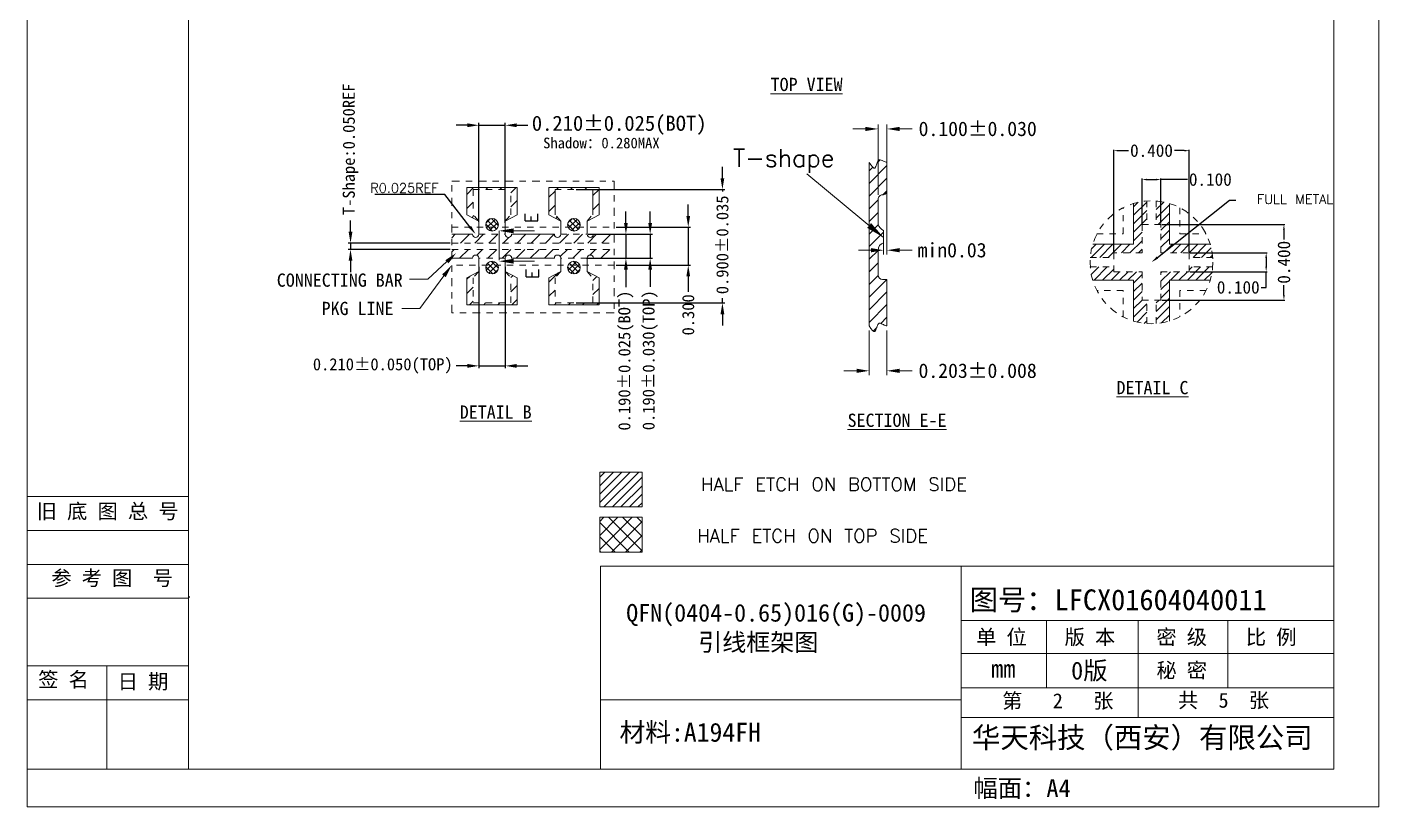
# Model space of a CAD drawing. Header units: millimetres. Extents: x 1670 to 1951, y 501 to 745.
# Drawn here: x 1847.13 to 1868.61, y 707.16 to 719.54 of the extents above; entities that cross this region are included whole.
import ezdxf
from ezdxf import colors
from ezdxf.entities.mleader import LeaderData, LeaderLine
from ezdxf.enums import TextEntityAlignment as Align
from ezdxf.math import Vec2, Vec3

# ---------------------------------------------------------------- set-up
doc = ezdxf.new("R2010")
doc.units = ezdxf.units.MM
for name, pattern in [('CENTER', [2, 1.25, -0.25, 0.25, -0.25]), ('DASHED', [0.75, 0.5, -0.25]), ('HIDDEN', [0.375, 0.25, -0.125])]:
    doc.linetypes.add(name, pattern=pattern)
doc.layers.get('Defpoints').update_dxf_attribs({"lineweight": 18})
for name, color, linetype, lineweight in [('1', 7, 'Continuous', 18), ('1D', 4, 'Continuous', 18), ('DIM', 4, 'Continuous', 18), ('ETCH', 4, 'Continuous', 15), ('Pkg', 2, 'DASHED', 9)]:
    doc.layers.add(name, color=color, linetype=linetype, lineweight=lineweight)
for name, color, linetype in [('HALF ETCH ON TOP SIDE', 6, 'Continuous'), ('标注', 4, 'Continuous'), ('標注', 4, 'Continuous')]:
    doc.layers.add(name, color=color, linetype=linetype)
doc.styles.add('SIMPLEX', font='simplex.shx', dxfattribs={"bigfont": 'gbcbig.shx'})
doc.styles.get("Standard").update_dxf_attribs({"font": 'txt', "bigfont": 'gbcbig.shx'})
doc.styles.add('宋体', font='')
doc.styles.get('宋体').set_extended_font_data('宋体')
doc.dimstyles.new('ISO-25', dxfattribs={"dimtxt": 2.5, "dimasz": 2.5, "dimexe": 1.25, "dimexo": 0.625, "dimtad": 1, "dimtxsty": 'Standard', "dimcen": 2.5, "dimadec": 0, "dimazin": 0, "dimtfac": 1, "dimtmove": 0, "dimatfit": 3, "dimfxl": 1, "dimarcsym": 0})
doc.dimstyles.get("Standard").update_dxf_attribs({"dimscale": 0.12, "dimtxt": 1, "dimasz": 1, "dimexe": 0.3, "dimexo": 0.3, "dimgap": 0.3, "dimtad": 0, "dimdec": 3, "dimzin": 0, "dimdsep": 46, "dimtxsty": 'SIMPLEX', "dimcen": 0.5, "dimdle": 2, "dimclrd": 256, "dimclre": 256, "dimclrt": 256, "dimadec": 0, "dimazin": 0, "dimtfac": 1, "dimtdec": 3, "dimtofl": 0, "dimtmove": 0, "dimatfit": 0, "dimfxl": 1, "dimtolj": 1, "dimtzin": 0, "dimarcsym": 0})

# ---------------------------------------------------------------- blocks, each defined once
blk = doc.blocks.new('*D10')
at = {"layer": 'Defpoints', "color": 0, "transparency": 16777216}
for p in [(1856.456, 716.363), (1856.456, 715.763), (1857.635, 715.763)]:
    blk.add_point(p, dxfattribs=at)
at = {"layer": '标注', "lineweight": -2, "transparency": 16777216}
for p, q in [((1857.635, 716.543), (1857.635, 716.723)), ((1856.492, 716.363), (1857.671, 716.363)), ((1857.635, 716.363), (1857.635, 715.763)), ((1856.492, 715.763), (1857.671, 715.763)), ((1857.635, 715.583), (1857.635, 715.338))]:
    blk.add_line(p, q, dxfattribs=at)
at = {"layer": '标注', "transparency": 16777216}
for points in [[(1857.605, 716.543), (1857.665, 716.543), (1857.635, 716.363)], [(1857.665, 715.583), (1857.605, 715.583), (1857.635, 715.763)]]:
    blk.add_solid(points, dxfattribs=at)
at = {"layer": '标注', "lineweight": 5, "transparency": 16777216, "insert": (1857.635, 714.973), "char_height": 0.192, "attachment_point": 5, "rotation": 90, "style": '宋体'}
blk.add_mtext('\\A1;0.300', dxfattribs=at)
blk = doc.blocks.new('*D11')
at = {"layer": 'Defpoints', "color": 0, "transparency": 16777216}
for p in [(1856.456, 716.253), (1856.456, 715.873), (1857.03, 715.873)]:
    blk.add_point(p, dxfattribs=at)
at = {"layer": '标注', "lineweight": -2, "transparency": 16777216}
for p, q in [((1857.03, 716.433), (1857.03, 716.613)), ((1856.492, 716.253), (1857.066, 716.253)), ((1857.03, 716.253), (1857.03, 715.873)), ((1856.492, 715.873), (1857.066, 715.873)), ((1857.03, 715.693), (1857.03, 715.419))]:
    blk.add_line(p, q, dxfattribs=at)
at = {"layer": '标注', "transparency": 16777216}
for points in [[(1857, 716.433), (1857.06, 716.433), (1857.03, 716.253)], [(1857.06, 715.693), (1857, 715.693), (1857.03, 715.873)]]:
    blk.add_solid(points, dxfattribs=at)
at = {"layer": '标注', "lineweight": 5, "transparency": 16777216, "insert": (1857.03, 714.252), "char_height": 0.192, "attachment_point": 5, "rotation": 90, "style": '宋体'}
blk.add_mtext('\\A1;0.190%%P0.030(TOP)', dxfattribs=at)
blk = doc.blocks.new('*D12')
at = {"layer": 'Defpoints', "color": 0, "transparency": 16777216}
for p in [(1856.009, 716.253), (1855.98, 715.873), (1856.645, 715.873)]:
    blk.add_point(p, dxfattribs=at)
at = {"layer": '标注', "lineweight": -2, "transparency": 16777216}
for p, q in [((1856.645, 716.433), (1856.645, 716.613)), ((1856.045, 716.253), (1856.681, 716.253)), ((1856.645, 716.253), (1856.645, 715.873)), ((1856.016, 715.873), (1856.681, 715.873)), ((1856.645, 715.693), (1856.645, 715.413))]:
    blk.add_line(p, q, dxfattribs=at)
at = {"layer": '标注', "transparency": 16777216}
for points in [[(1856.615, 716.433), (1856.675, 716.433), (1856.645, 716.253)], [(1856.675, 715.693), (1856.615, 715.693), (1856.645, 715.873)]]:
    blk.add_solid(points, dxfattribs=at)
at = {"layer": '标注', "lineweight": 5, "transparency": 16777216, "insert": (1856.645, 714.247), "char_height": 0.192, "attachment_point": 5, "rotation": 90, "style": '宋体'}
blk.add_mtext('\\A1;0.190%%P0.025(BOT)', dxfattribs=at)
blk = doc.blocks.new('*D13')
at = {"layer": 'Defpoints', "color": 0, "transparency": 16777216}
for p in [(1855.818, 716.963), (1855.818, 715.163), (1858.178, 715.163)]:
    blk.add_point(p, dxfattribs=at)
at = {"layer": '标注', "lineweight": -2, "transparency": 16777216}
for p, q in [((1858.178, 717.143), (1858.178, 717.323)), ((1855.854, 716.963), (1858.214, 716.963)), ((1858.178, 716.963), (1858.178, 716.93)), ((1855.854, 715.163), (1858.214, 715.163)), ((1858.178, 715.163), (1858.178, 715.24)), ((1858.178, 714.983), (1858.178, 714.803))]:
    blk.add_line(p, q, dxfattribs=at)
at = {"layer": '标注', "transparency": 16777216}
for points in [[(1858.148, 717.143), (1858.208, 717.143), (1858.178, 716.963)], [(1858.208, 714.983), (1858.148, 714.983), (1858.178, 715.163)]]:
    blk.add_solid(points, dxfattribs=at)
at = {"layer": '标注', "lineweight": 5, "transparency": 16777216, "insert": (1858.178, 716.085), "char_height": 0.192, "attachment_point": 5, "rotation": 90, "style": '宋体'}
blk.add_mtext('\\A1;0.900%%P0.035', dxfattribs=at)
blk = doc.blocks.new('*D14')
at = {"layer": 'Defpoints', "color": 0, "transparency": 16777216}
for p in [(1854.728, 717.983), (1854.308, 716.414), (1854.728, 716.396)]:
    blk.add_point(p, dxfattribs=at)
at = {"layer": '标注', "lineweight": -2, "transparency": 16777216}
for p, q in [((1854.128, 717.983), (1853.948, 717.983)), ((1854.308, 716.45), (1854.308, 718.019)), ((1854.308, 717.983), (1854.728, 717.983)), ((1854.728, 716.432), (1854.728, 718.019)), ((1854.908, 717.983), (1855.088, 717.983))]:
    blk.add_line(p, q, dxfattribs=at)
at = {"layer": '标注', "transparency": 16777216}
for points in [[(1854.128, 717.953), (1854.128, 718.013), (1854.308, 717.983)], [(1854.908, 718.013), (1854.908, 717.953), (1854.728, 717.983)]]:
    blk.add_solid(points, dxfattribs=at)
at = {"layer": '标注', "lineweight": 5, "transparency": 16777216, "insert": (1856.538, 717.983), "char_height": 0.24, "attachment_point": 5, "style": '宋体'}
blk.add_mtext('\\A1;0.210%%P0.025(BOT)', dxfattribs=at)
blk = doc.blocks.new('*D105')
at = {"layer": 'Defpoints', "color": 0, "transparency": 16777216}
for p in [(1854.308, 715.773), (1854.728, 715.773), (1854.728, 714.163)]:
    blk.add_point(p, dxfattribs=at)
at = {"layer": '标注', "lineweight": -2, "transparency": 16777216}
for p, q in [((1854.308, 715.737), (1854.308, 714.127)), ((1854.728, 715.737), (1854.728, 714.127)), ((1854.128, 714.163), (1853.948, 714.163)), ((1854.308, 714.163), (1854.728, 714.163)), ((1854.908, 714.163), (1855.088, 714.163))]:
    blk.add_line(p, q, dxfattribs=at)
at = {"layer": '标注', "transparency": 16777216}
for points in [[(1854.128, 714.133), (1854.128, 714.193), (1854.308, 714.163)], [(1854.908, 714.193), (1854.908, 714.133), (1854.728, 714.163)]]:
    blk.add_solid(points, dxfattribs=at)
at = {"layer": '标注', "color": 4, "lineweight": 5, "transparency": 16777216, "insert": (1852.782, 714.163), "char_height": 0.192, "attachment_point": 5, "style": '宋体'}
blk.add_mtext('\\A1;0.210±0.050(TOP)', dxfattribs=at)
blk = doc.blocks.new('*D106')
at = {"layer": 'Defpoints', "color": 0, "transparency": 16777216}
for p in [(1865.144, 717.121), (1864.844, 716.408), (1865.144, 716.408)]:
    blk.add_point(p, dxfattribs=at)
at = {"layer": '标注', "color": 0, "linetype": 'Continuous', "lineweight": -2, "transparency": 16777216}
for p, q in [((1864.844, 716.423), (1864.844, 717.136)), ((1864.924, 717.121), (1865.064, 717.121)), ((1865.144, 716.423), (1865.144, 717.136)), ((1865.486, 717.121), (1865.144, 717.121)), ((1865.566, 717.121), (1865.486, 717.121))]:
    blk.add_line(p, q, dxfattribs=at)
at = {"layer": '标注', "color": 0, "transparency": 16777216}
for points in [[(1864.924, 717.135), (1864.924, 717.108), (1864.844, 717.121)], [(1865.064, 717.108), (1865.064, 717.135), (1865.144, 717.121)]]:
    blk.add_solid(points, dxfattribs=at)
at = {"layer": '标注', "color": 0, "lineweight": 5, "transparency": 16777216, "insert": (1865.929, 717.121), "char_height": 0.2, "attachment_point": 5, "style": '宋体'}
blk.add_mtext('0.100', dxfattribs=at)
blk = doc.blocks.new('*D107')
at = {"layer": 'Defpoints', "color": 0, "transparency": 16777216}
for p in [(1865.594, 717.58), (1864.394, 715.958), (1865.594, 715.958)]:
    blk.add_point(p, dxfattribs=at)
at = {"layer": '标注', "color": 0, "linetype": 'Continuous', "lineweight": -2, "transparency": 16777216}
for p, q in [((1864.394, 715.973), (1864.394, 717.595)), ((1864.474, 717.58), (1864.631, 717.58)), ((1865.514, 717.58), (1865.358, 717.58)), ((1865.594, 715.973), (1865.594, 717.595))]:
    blk.add_line(p, q, dxfattribs=at)
at = {"layer": '标注', "color": 0, "transparency": 16777216}
for points in [[(1864.474, 717.593), (1864.474, 717.566), (1864.394, 717.58)], [(1865.514, 717.566), (1865.514, 717.593), (1865.594, 717.58)]]:
    blk.add_solid(points, dxfattribs=at)
at = {"layer": '标注', "color": 0, "lineweight": 5, "transparency": 16777216, "insert": (1864.994, 717.58), "char_height": 0.2, "attachment_point": 5, "style": '宋体'}
blk.add_mtext('0.400', dxfattribs=at)
blk = doc.blocks.new('*D108')
at = {"layer": 'Defpoints', "color": 0, "transparency": 16777216}
for p in [(1865.594, 715.958), (1865.594, 715.658), (1866.816, 715.658)]:
    blk.add_point(p, dxfattribs=at)
at = {"layer": '标注', "color": 0, "linetype": 'Continuous', "lineweight": -2, "transparency": 16777216}
for p, q in [((1865.609, 715.958), (1866.831, 715.958)), ((1866.816, 715.878), (1866.816, 715.738)), ((1865.609, 715.658), (1866.831, 715.658)), ((1866.816, 715.409), (1866.816, 715.658)), ((1866.736, 715.409), (1866.816, 715.409))]:
    blk.add_line(p, q, dxfattribs=at)
at = {"layer": '标注', "color": 0, "transparency": 16777216}
for points in [[(1866.829, 715.878), (1866.802, 715.878), (1866.816, 715.958)], [(1866.802, 715.738), (1866.829, 715.738), (1866.816, 715.658)]]:
    blk.add_solid(points, dxfattribs=at)
at = {"layer": '标注', "color": 0, "lineweight": 5, "transparency": 16777216, "insert": (1866.372, 715.409), "char_height": 0.2, "attachment_point": 5, "style": '宋体'}
blk.add_mtext('0.100', dxfattribs=at)
blk = doc.blocks.new('*D109')
at = {"layer": 'Defpoints', "color": 0, "transparency": 16777216}
for p in [(1865.144, 716.408), (1865.144, 715.208), (1867.098, 715.208)]:
    blk.add_point(p, dxfattribs=at)
at = {"layer": '标注', "color": 0, "linetype": 'Continuous', "lineweight": -2, "transparency": 16777216}
for p, q in [((1865.159, 716.408), (1867.113, 716.408)), ((1867.098, 716.328), (1867.098, 716.172)), ((1867.098, 715.288), (1867.098, 715.444)), ((1865.159, 715.208), (1867.113, 715.208))]:
    blk.add_line(p, q, dxfattribs=at)
at = {"layer": '标注', "color": 0, "transparency": 16777216}
for points in [[(1867.111, 716.328), (1867.084, 716.328), (1867.098, 716.408)], [(1867.084, 715.288), (1867.111, 715.288), (1867.098, 715.208)]]:
    blk.add_solid(points, dxfattribs=at)
at = {"layer": '标注', "color": 0, "lineweight": 5, "transparency": 16777216, "insert": (1867.098, 715.808), "char_height": 0.2, "attachment_point": 5, "rotation": 90, "style": '宋体'}
blk.add_mtext('0.400', dxfattribs=at)
blk = doc.blocks.new('*D110')
at = {"layer": 'Defpoints', "color": 0, "transparency": 16777216}
for p in [(1860.792, 717.925), (1860.792, 716.948), (1860.65, 716.808)]:
    blk.add_point(p, dxfattribs=at)
at = {"layer": 'DIM', "transparency": 16777216}
for p, q in [((1860.65, 716.878), (1860.65, 717.995)), ((1860.792, 717.018), (1860.792, 717.995)), ((1860.45, 717.925), (1860.25, 717.925)), ((1860.992, 717.925), (1861.192, 717.925))]:
    blk.add_line(p, q, dxfattribs=at)
for points in [[(1860.45, 717.891), (1860.45, 717.958), (1860.65, 717.925)], [(1860.992, 717.958), (1860.992, 717.891), (1860.792, 717.925)]]:
    blk.add_solid(points, dxfattribs=at)
at = {"layer": 'DIM', "transparency": 16777216, "insert": (1862.233, 717.925), "char_height": 0.23, "attachment_point": 5, "style": '宋体'}
blk.add_mtext('0.100±\\C1;0.030', dxfattribs=at)
blk = doc.blocks.new('*D111')
at = {"layer": 'Defpoints', "color": 0, "transparency": 16777216}
for p in [(1860.792, 717.074), (1860.739, 716.215), (1860.792, 715.999)]:
    blk.add_point(p, dxfattribs=at)
at = {"layer": 'DIM', "transparency": 16777216}
for p, q in [((1860.792, 717.004), (1860.792, 715.929)), ((1860.739, 716.145), (1860.739, 715.929)), ((1860.539, 715.999), (1860.339, 715.999)), ((1860.992, 715.999), (1861.192, 715.999))]:
    blk.add_line(p, q, dxfattribs=at)
for points in [[(1860.539, 715.966), (1860.539, 716.033), (1860.739, 715.999)], [(1860.992, 716.033), (1860.992, 715.966), (1860.792, 715.999)]]:
    blk.add_solid(points, dxfattribs=at)
at = {"layer": 'DIM', "transparency": 16777216, "insert": (1861.826, 715.999), "char_height": 0.23, "attachment_point": 5, "style": '宋体'}
blk.add_mtext('\\A1;min0.03', dxfattribs=at)
blk = doc.blocks.new('*D112')
at = {"layer": 'Defpoints', "color": 0, "transparency": 16777216}
for p in [(1860.508, 714.797), (1860.792, 714.797), (1860.792, 714.085)]:
    blk.add_point(p, dxfattribs=at)
at = {"layer": 'DIM', "transparency": 16777216}
for p, q in [((1860.508, 714.727), (1860.508, 714.015)), ((1860.792, 714.727), (1860.792, 714.015)), ((1860.308, 714.085), (1860.108, 714.085)), ((1860.992, 714.085), (1861.192, 714.085))]:
    blk.add_line(p, q, dxfattribs=at)
for points in [[(1860.308, 714.051), (1860.308, 714.118), (1860.508, 714.085)], [(1860.992, 714.118), (1860.992, 714.051), (1860.792, 714.085)]]:
    blk.add_solid(points, dxfattribs=at)
at = {"layer": 'DIM', "transparency": 16777216, "insert": (1862.232, 714.085), "char_height": 0.23, "attachment_point": 5, "style": '宋体'}
blk.add_mtext('0.203%%P0.008', dxfattribs=at)
blk = doc.blocks.new('*D113')
at = {"layer": 'Defpoints', "color": 0, "transparency": 16777216}
for p in [(1853.891, 716.113), (1852.27, 716.013), (1853.891, 716.013)]:
    blk.add_point(p, dxfattribs=at)
at = {"layer": '标注', "lineweight": -2, "transparency": 16777216}
for p, q in [((1852.27, 716.293), (1852.27, 716.473)), ((1853.855, 716.113), (1852.234, 716.113)), ((1852.27, 716.113), (1852.27, 716.013)), ((1853.855, 716.013), (1852.234, 716.013)), ((1852.27, 715.833), (1852.27, 715.653))]:
    blk.add_line(p, q, dxfattribs=at)
at = {"layer": '标注', "transparency": 16777216}
for points in [[(1852.24, 716.293), (1852.3, 716.293), (1852.27, 716.113)], [(1852.3, 715.833), (1852.24, 715.833), (1852.27, 716.013)]]:
    blk.add_solid(points, dxfattribs=at)
at = {"layer": '标注', "lineweight": 5, "transparency": 16777216, "insert": (1852.27, 717.601), "char_height": 0.192, "attachment_point": 5, "rotation": 90, "style": '宋体'}
blk.add_mtext('\\A1;\\fSimSun|b0|i0|c134|p2;T-Shape:\\f宋体|b0|i0|c134|p2;0.050REF', dxfattribs=at)

msp = doc.modelspace()

# ---------------------------------------------------------------- hatches: boundary and pattern name
at = {"layer": 'ETCH', "lineweight": 5}
h = msp.add_hatch(dxfattribs=at)
h.set_pattern_fill('ANSI31', color=256, scale=1.13516, style=0)
h.set_pattern_definition([(45, (2141.63401, 522.19633), (-0.100334916, 0.100334916), [])])
edge = h.paths.add_edge_path()
edge.add_spline(control_points=[(1860.508, 717.3937), (1860.5437, 717.3413), (1860.6207, 717.2286), (1860.6334, 717.4758), (1860.7334, 717.4101), (1860.7734, 717.3989), (1860.7922, 717.3937)], knot_values=[0, 0, 0, 0, 0.1292592, 0.278493, 0.3473457, 0.4087617, 0.4087617, 0.4087617, 0.4087617], degree=3, periodic=0)
edge.add_line((1860.7922, 717.3937), (1860.7922, 716.9475))
edge.add_ellipse((1860.7222, 716.9475), major_axis=(-0.07, 0), ratio=1, start_angle=450, end_angle=540, ccw=False)
edge.add_line((1860.7222, 716.8775), (1860.7201, 716.8775))
edge.add_ellipse((1860.7201, 716.8075), major_axis=(0.07, 0), ratio=1, start_angle=90, end_angle=180.00475)
edge.add_line((1860.6501, 716.8075), (1860.6502, 716.4155))
edge.add_ellipse((1860.8001, 716.4556), major_axis=(0.1552, 0), ratio=1, start_angle=194.9693, end_angle=246.93746)
edge.add_line((1860.7393, 716.3128), (1860.7393, 716.1174))
edge.add_ellipse((1860.7728, 715.9994), major_axis=(0.1227, 0), ratio=1, start_angle=105.84188, end_angle=181.83462)
edge.add_line((1860.6502, 715.9955), (1860.6512, 715.6035))
edge.add_ellipse((1860.7212, 715.6035), major_axis=(0.07, 0), ratio=1, start_angle=180.00475, end_angle=270.00475)
edge.add_line((1860.7212, 715.5335), (1860.7922, 715.5335))
edge.add_line((1860.7922, 715.5335), (1860.7922, 714.7973))
edge.add_spline(control_points=[(1860.7922, 714.7973), (1860.7734, 714.8026), (1860.7334, 714.8137), (1860.6334, 714.8794), (1860.6207, 714.6322), (1860.5437, 714.745), (1860.508, 714.7973)], knot_values=[-0.4087617, -0.4087617, -0.4087617, -0.4087617, -0.3473457, -0.278493, -0.1292592, 0, 0, 0, 0], degree=3, periodic=0)
edge.add_line((1860.508, 714.7973), (1860.508, 717.3937))
h = msp.add_hatch(dxfattribs=at)
h.set_pattern_fill('ANSI31', color=256, scale=0.05, style=0)
h.set_pattern_definition([(45, (1883.80051, 730.40355), (-0.1122532, 0.1122532), [])])
h.paths.add_polyline_path([(1854.1185, 716.993), (1854.1185, 716.563), (1854.3085, 716.463), (1854.2185, 716.563), (1854.2185, 716.963), (1854.8185, 716.963), (1854.8185, 716.563), (1854.7285, 716.463), (1854.9185, 716.563), (1854.9185, 716.993)])
h.paths.add_polyline_path([(1855.4185, 716.993), (1855.4185, 716.563), (1855.6085, 716.463), (1855.5185, 716.563), (1855.5185, 716.963), (1856.1185, 716.963), (1856.1185, 716.563), (1856.0285, 716.463), (1856.2185, 716.563), (1856.2185, 716.993)])
h.paths.add_polyline_path([(1855.4185, 715.563), (1855.4185, 715.133), (1856.2185, 715.133), (1856.2185, 715.563), (1856.0285, 715.663), (1856.1185, 715.563), (1856.1185, 715.163), (1855.5185, 715.163), (1855.5185, 715.563), (1855.6085, 715.663)])
h.paths.add_polyline_path([(1854.1185, 715.563), (1854.1185, 715.133), (1854.9185, 715.133), (1854.9185, 715.563), (1854.7285, 715.663), (1854.8185, 715.563), (1854.8185, 715.163), (1854.2185, 715.163), (1854.2185, 715.563), (1854.3085, 715.663)])
h.paths.add_polyline_path([(1854.2085, 715.873, -1), (1854.3085, 715.873), (1854.7285, 715.873, -1), (1854.8285, 715.873), (1855.5085, 715.873, -1), (1855.6085, 715.873), (1856.0285, 715.873, -1), (1856.1285, 715.873), (1856.4555, 715.873), (1856.4555, 716.013), (1853.878, 716.013), (1853.878, 715.873)])
h.paths.add_polyline_path([(1856.4555, 716.113), (1856.4555, 716.253), (1856.1285, 716.253, -1), (1856.0285, 716.253), (1855.6085, 716.253, -1), (1855.5085, 716.253), (1854.8285, 716.253, -1), (1854.7285, 716.253), (1854.3085, 716.253, -1), (1854.2085, 716.253), (1853.878, 716.253), (1853.878, 716.113)])
h = msp.add_hatch(dxfattribs=at)
h.set_pattern_fill('ANSI31', color=4, scale=0.03, style=0)
h.set_pattern_definition([(45, (1891.52343, 760.07206), (-0.06735192, 0.06735192), [])])
h.paths.add_polyline_path([(1864.0209, 715.8829, -0.054895), (1864.0606, 716.0929), (1864.7092, 716.0929), (1864.7092, 716.7416, -0.054895), (1864.9192, 716.7812), (1864.9192, 716.4079), (1864.8442, 716.4079), (1864.8442, 715.9579), (1864.3942, 715.9579), (1864.3942, 715.8829)])
h.paths.add_polyline_path([(1865.0692, 716.4079), (1865.0692, 716.7812, -0.054895), (1865.2792, 716.7416), (1865.2792, 716.0929), (1865.9279, 716.0929, -0.054895), (1865.9676, 715.8829), (1865.5942, 715.8829), (1865.5942, 715.9579), (1865.1442, 715.9579), (1865.1442, 716.4079)])
h.paths.add_polyline_path([(1865.0692, 715.2079), (1865.1442, 715.2079), (1865.1442, 715.6579), (1865.5942, 715.6579), (1865.5942, 715.7329), (1865.9676, 715.7329, -0.054895), (1865.9279, 715.5229), (1865.2792, 715.5229), (1865.2792, 714.8743, -0.054895), (1865.0692, 714.8346)])
h.paths.add_polyline_path([(1864.0209, 715.7329), (1864.3942, 715.7329), (1864.3942, 715.6579), (1864.8442, 715.6579), (1864.8442, 715.2079), (1864.9192, 715.2079), (1864.9192, 714.8346, -0.054895), (1864.7092, 714.8743), (1864.7092, 715.5229), (1864.0606, 715.5229, -0.054895)])
h = msp.add_hatch(dxfattribs=at)
h.set_pattern_fill('ANSI31', color=4, scale=0.03, style=0)
h.set_pattern_definition([(45, (1883.80051, 730.40355), (-0.06735192, 0.06735192), [])])
h.paths.add_polyline_path([(1856.2287, 712.4774), (1856.9012, 712.4774), (1856.9012, 711.9241), (1856.2287, 711.9241)])
at = {"layer": 'HALF ETCH ON TOP SIDE', "lineweight": 5}
h = msp.add_hatch(dxfattribs=at)
h.set_pattern_fill('ANSI37', color=6, scale=0.02, angle=270, style=0)
h.set_pattern_definition([(315, (1853.87129, 720.01216), (0.0449013, 0.0449013), []), (45, (1853.87129, 720.01216), (-0.0449013, 0.0449013), [])])
h.paths.add_polyline_path([(1854.4268, 716.363, -1.2302604), (1854.6185, 716.403, -0.1032437), (1854.6101, 716.363)])
h.paths.add_polyline_path([(1854.4268, 716.363), (1854.6101, 716.363, -0.6546537)])
h = msp.add_hatch(dxfattribs=at)
h.set_pattern_fill('ANSI37', color=6, scale=0.02, angle=270, style=0)
h.set_pattern_definition([(315, (1855.17129, 720.01216), (0.0449013, 0.0449013), []), (45, (1855.17129, 720.01216), (-0.0449013, 0.0449013), [])])
h.paths.add_polyline_path([(1855.7268, 716.363, -1.2302604), (1855.9185, 716.403, -0.1032437), (1855.9101, 716.363)])
h.paths.add_polyline_path([(1855.7268, 716.363), (1855.9101, 716.363, -0.6546537)])
h = msp.add_hatch(dxfattribs=at)
h.set_pattern_fill('ANSI37', color=6, scale=0.02, angle=90, style=0)
h.set_pattern_definition([(135, (1855.165695, 712.11387), (-0.0449013, -0.0449013), []), (225, (1855.165695, 712.11387), (0.0449013, -0.0449013), [])])
h.paths.add_polyline_path([(1854.6101, 715.763, -1.2302604), (1854.4185, 715.723, -0.1032437), (1854.4268, 715.763)])
h.paths.add_polyline_path([(1854.6101, 715.763), (1854.4268, 715.763, -0.6546537)])
h = msp.add_hatch(dxfattribs=at)
h.set_pattern_fill('ANSI37', color=6, scale=0.02, angle=90, style=0)
h.set_pattern_definition([(135, (1856.465695, 712.11387), (-0.0449013, -0.0449013), []), (225, (1856.465695, 712.11387), (0.0449013, -0.0449013), [])])
h.paths.add_polyline_path([(1855.9101, 715.763, -1.2302604), (1855.7185, 715.723, -0.1032437), (1855.7268, 715.763)])
h.paths.add_polyline_path([(1855.9101, 715.763), (1855.7268, 715.763, -0.6546537)])
h = msp.add_hatch(dxfattribs=at)
h.set_pattern_fill('ANSI37', color=6, scale=0.05, style=0)
h.paths.add_polyline_path([(1856.9012, 711.7603), (1856.2287, 711.7603), (1856.2287, 711.2071), (1856.9012, 711.2071)])

# ---------------------------------------------------------------- linework, layer by layer
at = {"color": 7, "lineweight": 5}
for p, q in [((1849.6978, 712.0869), (1847.1312, 712.0869)), ((1849.6978, 711.5494), (1847.1312, 711.5494)), ((1849.6978, 711.012), (1847.1312, 711.012)), ((1856.2434, 707.7618), (1856.2434, 710.9849)), ((1856.2434, 710.9849), (1867.8924, 710.9849)), ((1861.9704, 710.9849), (1861.9704, 707.7618)), ((1849.6978, 710.4745), (1847.1312, 710.4745)), ((1849.7111, 710.5027), (1849.7111, 710.4867)), ((1861.9704, 710.1224), (1867.8924, 710.1224)), ((1863.3253, 710.1115), (1863.3253, 709.0514)), ((1864.7837, 710.1115), (1864.7837, 708.5798)), ((1866.2042, 710.1115), (1866.2042, 709.0514)), ((1861.9704, 709.5954), (1867.8924, 709.5954)), ((1847.1312, 709.4007), (1849.6978, 709.3996)), ((1848.4006, 709.4007), (1848.4006, 707.7729)), ((1848.4006, 707.7729), (1848.4006, 709.3848)), ((1861.9704, 709.0514), (1867.8924, 709.0514)), ((1849.6978, 708.8612), (1847.1312, 708.8612)), ((1861.9704, 708.8612), (1856.2434, 708.8612)), ((1861.9704, 708.5798), (1867.8924, 708.5798)), ((1849.6961, 707.7601), (1847.1385, 707.7601))]:
    msp.add_line(p, q, dxfattribs=at)
for points in [[(1847.1312, 736.9833), (1868.6074, 736.9833), (1868.6074, 707.1608), (1847.1312, 707.1608)], [(1849.6978, 736.3787), (1867.8924, 736.3787), (1867.8924, 707.7618), (1849.6978, 707.7618)]]:
    msp.add_lwpolyline(points, close=True, dxfattribs=at)
at = {"layer": '1', "linetype": 'Continuous', "lineweight": 5}
for p, q in [((1854.1185, 716.993), (1854.1185, 716.563)), ((1854.1185, 716.993), (1854.9185, 716.993)), ((1854.9185, 716.563), (1854.9185, 716.993)), ((1855.4185, 716.993), (1855.4185, 716.563)), ((1855.4185, 716.993), (1856.2185, 716.993)), ((1856.2185, 716.563), (1856.2185, 716.993)), ((1854.1185, 716.563), (1854.3085, 716.463)), ((1854.3085, 716.253), (1854.3085, 716.463)), ((1854.7285, 716.463), (1854.9185, 716.563)), ((1854.7285, 716.253), (1854.7285, 716.463)), ((1855.4185, 716.563), (1855.6085, 716.463)), ((1855.6085, 716.253), (1855.6085, 716.463)), ((1856.0285, 716.463), (1856.2185, 716.563)), ((1856.0285, 716.253), (1856.0285, 716.463)), ((1854.3085, 715.873), (1854.3085, 715.663)), ((1854.7285, 715.873), (1854.7285, 715.663)), ((1855.6085, 715.873), (1855.6085, 715.663)), ((1856.0285, 715.873), (1856.0285, 715.663)), ((1854.3085, 715.663), (1854.1185, 715.563)), ((1854.9185, 715.563), (1854.7285, 715.663)), ((1855.6085, 715.663), (1855.4185, 715.563)), ((1856.2185, 715.563), (1856.0285, 715.663)), ((1854.1185, 715.563), (1854.1185, 715.133)), ((1854.9185, 715.133), (1854.9185, 715.563)), ((1855.4185, 715.563), (1855.4185, 715.133)), ((1856.2185, 715.133), (1856.2185, 715.563)), ((1854.9185, 715.133), (1854.1185, 715.133)), ((1856.2185, 715.133), (1855.4185, 715.133))]:
    msp.add_line(p, q, dxfattribs=at)
at = {"layer": '1', "lineweight": 5}
for p, q in [((1860.7393, 716.3128, 0.0811), (1860.7393, 716.1174, 0.0811)), ((1860.6512, 715.6035, 0.0814), (1860.6502, 715.9955, 0.0811)), ((1860.7922, 715.5335, 0.0814), (1860.7212, 715.5335, 0.0814)), ((1860.7922, 714.7973, 0.0814), (1860.7922, 715.5335, 0.0814))]:
    msp.add_line(p, q, dxfattribs=at)
at = {"layer": '1', "lineweight": 5, "elevation": 0.0814}
msp.add_lwpolyline([(1860.508, 717.3937), (1860.508, 714.7973)], dxfattribs=at)
at = {"layer": '1', "lineweight": 5, "elevation": 0.0811}
msp.add_lwpolyline([(1860.7393, 716.3128), (1860.7393, 716.3128, -0.2307219), (1860.6502, 716.4155), (1860.6501, 716.8075, -0.4142378), (1860.7201, 716.8775), (1860.7222, 716.8775, 0.4142136), (1860.7922, 716.9475), (1860.7922, 717.3937)], format="xyb", dxfattribs=at)
at = {"layer": '1', "linetype": 'Continuous', "lineweight": 5}
for points in [[(1864.0606, 716.0929), (1864.7092, 716.0929), (1864.7092, 716.7416)], [(1865.2792, 716.7416), (1865.2792, 716.0929), (1865.9279, 716.0929)], [(1853.878, 716.253), (1854.2085, 716.253)], [(1854.8285, 716.253), (1855.5085, 716.253)], [(1856.1285, 716.253), (1856.4555, 716.253)], [(1854.2085, 715.873), (1853.878, 715.873)], [(1855.5085, 715.873), (1854.8285, 715.873)], [(1856.4555, 715.873), (1856.1285, 715.873)], [(1864.7092, 714.8743), (1864.7092, 715.5229), (1864.0606, 715.5229)], [(1865.9279, 715.5229), (1865.2792, 715.5229), (1865.2792, 714.8743)]]:
    msp.add_lwpolyline(points, dxfattribs=at)
for centre in [(1854.5185, 716.403), (1855.8185, 716.403), (1854.5185, 715.723), (1855.8185, 715.723)]:
    msp.add_circle(centre, 0.1, dxfattribs=at)
at = {"layer": '1'}
for centre, start, end in [((1854.2585, 716.253), 180, 360), ((1854.7785, 716.253), 180, 0), ((1855.5585, 716.253), 180, 360), ((1856.0785, 716.253), 180, 0), ((1854.2585, 715.873), 0, 180), ((1854.7785, 715.873), 0, 180), ((1855.5585, 715.873), 0, 180), ((1856.0785, 715.873), 0, 180)]:
    msp.add_arc(centre, 0.05, start, end, dxfattribs=at)
at = {"layer": '1', "lineweight": 5}
for centre, radius, start, end in [((1860.7728, 715.9994, 0.0811), 0.1227, 105.84188, 181.83462), ((1860.7212, 715.6035, 0.0814), 0.07, 180.00475, 270.00475)]:
    msp.add_arc(centre, radius, start, end, dxfattribs=at)
for points in [[(1860.508, 717.3937, 0.0811), (1860.6008, 717.3036, 0.0811), (1860.6691, 717.4363, 0.0811), (1860.7342, 717.4138, 0.0811), (1860.7922, 717.3937, 0.0811)], [(1860.508, 714.7973, 0.0814), (1860.6008, 714.7073, 0.0814), (1860.6691, 714.8399, 0.0814), (1860.7342, 714.8174, 0.0814), (1860.7922, 714.7973, 0.0814)]]:
    msp.add_spline(points, degree=3, dxfattribs=at)
at = {"layer": '1D', "color": 4, "linetype": 'HIDDEN', "lineweight": 5, "ltscale": 0.3}
for p, q in [((1854.2185, 716.963), (1854.2185, 716.563)), ((1854.2185, 716.963), (1854.8185, 716.963)), ((1854.8185, 716.563), (1854.8185, 716.963)), ((1855.5185, 716.963), (1856.1185, 716.963)), ((1864.9192, 716.7812), (1864.9192, 716.4079)), ((1865.0692, 716.7812), (1865.0692, 716.4079)), ((1854.3085, 716.463), (1854.2185, 716.563)), ((1854.7285, 716.463), (1854.8185, 716.563)), ((1855.6085, 716.463), (1855.5185, 716.563)), ((1856.0285, 716.463), (1856.1185, 716.563)), ((1853.878, 716.113), (1856.4555, 716.113)), ((1853.878, 716.013), (1856.4555, 716.013)), ((1864.0209, 715.8829), (1864.3942, 715.8829)), ((1865.9676, 715.8829), (1865.5942, 715.8829)), ((1854.3085, 715.663), (1854.2185, 715.563)), ((1854.7285, 715.663), (1854.8185, 715.563)), ((1855.6085, 715.663), (1855.5185, 715.563)), ((1856.0285, 715.663), (1856.1185, 715.563)), ((1864.0209, 715.7329), (1864.3942, 715.7329)), ((1865.9676, 715.7329), (1865.5942, 715.7329)), ((1854.2185, 715.163), (1854.8185, 715.163)), ((1855.5185, 715.163), (1856.1185, 715.163)), ((1864.9192, 714.8346), (1864.9192, 715.2079)), ((1865.0692, 714.8346), (1865.0692, 715.2079))]:
    msp.add_line(p, q, dxfattribs=at)
at = {"layer": '1D', "color": 4, "linetype": 'DASHED', "lineweight": 5, "ltscale": 250}
for p, q in [((1855.5185, 716.963), (1855.5185, 716.563)), ((1856.1185, 716.563), (1856.1185, 716.963))]:
    msp.add_line(p, q, dxfattribs=at)
at = {"layer": '1D', "color": 4, "linetype": 'DASHED', "lineweight": 5, "ltscale": 0.08}
for p, q in [((1854.2185, 715.563), (1854.2185, 715.163)), ((1854.8185, 715.163), (1854.8185, 715.563)), ((1855.5185, 715.563), (1855.5185, 715.163)), ((1856.1185, 715.163), (1856.1185, 715.563))]:
    msp.add_line(p, q, dxfattribs=at)
at = {"layer": '1D', "color": 4, "linetype": 'HIDDEN', "lineweight": 5, "ltscale": 0.3}
for points in [[(1854.3085, 716.253), (1854.7285, 716.253)], [(1855.6085, 716.253), (1856.0285, 716.253)], [(1864.8442, 716.4079), (1864.8442, 715.9579), (1864.3942, 715.9579), (1864.3942, 715.6579), (1864.8442, 715.6579), (1864.8442, 715.2079), (1865.1442, 715.2079), (1865.1442, 715.6579), (1865.5942, 715.6579), (1865.5942, 715.9579), (1865.1442, 715.9579), (1865.1442, 716.4079), (1864.8442, 716.4079)], [(1854.7285, 715.873), (1854.3085, 715.873)], [(1856.0285, 715.873), (1855.6085, 715.873)]]:
    msp.add_lwpolyline(points, dxfattribs=at)
at = {"layer": 'HALF ETCH ON TOP SIDE', "color": 7, "lineweight": 5}
for p, q in [((1856.2287, 712.4774, 0.0787), (1856.2287, 711.9241, 0.0787)), ((1856.9012, 712.4774, 0.0787), (1856.2287, 712.4774, 0.0787)), ((1856.9012, 711.9241, 0.0787), (1856.9012, 712.4774, 0.0787)), ((1856.2287, 711.9241, 0.0787), (1856.9012, 711.9241, 0.0787)), ((1856.2287, 711.7603, 0.0787), (1856.2287, 711.2071, 0.0787)), ((1856.9012, 711.7603, 0.0787), (1856.2287, 711.7603, 0.0787)), ((1856.9012, 711.2071, 0.0787), (1856.9012, 711.7603, 0.0787)), ((1856.2287, 711.2071, 0.0787), (1856.9012, 711.2071, 0.0787))]:
    msp.add_line(p, q, dxfattribs=at)
at = {"layer": 'Pkg', "color": 2, "lineweight": 5, "ltscale": 0.1}
for points in [[(1864.128, 716.2579), (1864.5442, 716.2579), (1864.5442, 716.6742)], [(1865.4442, 716.6742), (1865.4442, 716.2579), (1865.8605, 716.2579)], [(1853.878, 716.363), (1856.4555, 716.363)], [(1856.4555, 715.763), (1853.878, 715.763)], [(1864.5442, 714.9416), (1864.5442, 715.3579), (1864.128, 715.3579)], [(1865.4442, 715.3579), (1865.4442, 715.3579), (1865.4442, 714.9416)], [(1865.8605, 715.3579), (1865.4442, 715.3579)]]:
    msp.add_lwpolyline(points, dxfattribs=at)
at = {"layer": '标注', "color": 1, "lineweight": 5}
for p, q in [((1854.6287, 716.3068), (1854.6287, 715.841)), ((1854.859, 716.3068), (1855.1942, 716.3068)), ((1854.8591, 715.825), (1855.1942, 715.825))]:
    msp.add_line(p, q, dxfattribs=at)
at = {"layer": '标注', "lineweight": 5}
for p, q in [((1853.7974, 715.8202), (1853.5006, 715.5387)), ((1853.7539, 715.5936), (1853.3728, 715.0734)), ((1853.5006, 715.5387), (1853.2092, 715.5387)), ((1853.3728, 715.0734), (1853.0869, 715.0734))]:
    msp.add_line(p, q, dxfattribs=at)
at = {"layer": '标注', "color": 2, "linetype": 'CENTER', "lineweight": 5, "ltscale": 0.1}
msp.add_circle((1864.9942, 715.8079), 0.9762, dxfattribs=at)
at = {"layer": '标注', "color": 1, "lineweight": 5}
for points in [[(1854.8591, 716.2684), (1854.8591, 716.3452), (1854.6287, 716.3068)], [(1854.8591, 715.7866), (1854.8591, 715.8634), (1854.6287, 715.825)]]:
    msp.add_solid(points, dxfattribs=at)
at = {"layer": '标注', "lineweight": 5}
for points in [[(1853.7772, 715.8415), (1853.9488, 715.9542), (1853.8254, 715.7907)], [(1853.7257, 715.6143), (1853.878, 715.763), (1853.7822, 715.5729)]]:
    msp.add_solid(points, dxfattribs=at)
at = {"layer": '標注', "color": 2, "linetype": 'CENTER', "lineweight": 5, "ltscale": 0.1}
msp.add_lwpolyline([(1856.4555, 715.0059), (1853.878, 715.0059), (1853.878, 717.0959), (1856.4555, 717.0959)], close=True, dxfattribs=at)

# ---------------------------------------------------------------- texts
at = {"color": 7, "lineweight": 5, "style": '宋体'}
for s, height, p in [('图号：LFCX01604040011', 0.33, (1862.1052, 710.2843, 0.0106)), ('单 位', 0.23618, (1862.2079, 709.7393)), ('版 本', 0.23618, (1863.6135, 709.7393)), ('密 级', 0.23618, (1865.0719, 709.7393)), ('比 例', 0.23618, (1866.4924, 709.7393)), ('mm', 0.28342, (1862.4465, 709.2158)), ('0版', 0.28342, (1863.7166, 709.1839)), ('秘 密', 0.23618, (1865.0719, 709.2123)), ('幅面：A4', 0.28342, (1862.1645, 707.3183))]:
    msp.add_text(s, height=height, dxfattribs=at).set_placement(p)
at = {"color": 7, "lineweight": 5, "attachment_point": 1, "style": '宋体'}
for s, insert, char_height in [('{\\fSimSun|b0|i0|c134|p2;旧 底 图 总 号}', (1847.2845, 711.9736), 0.23618), ('{\\fSimSun|b0|i0|c134|p2;参 考 图  号}', (1847.5167, 710.9124), 0.23618), ('{\\fSimSun|b0|i0|c134|p2; 签 名}', (1847.1476, 709.3021), 0.23618), ('{\\fSimSun|b0|i0|c134|p2; 日 期}', (1848.4101, 709.2702), 0.23618), ('{\\fSimSun|b0|i0|c134|p2;第   \\fSimSun|b0|i0|c0|p2;2\\fSimSun|b0|i0|c134|p2;   张}', (1862.6214, 708.9649), 0.23618), ('{\\fSimSun|b0|i0|c134|p2;共  5  张}', (1865.4146, 708.9729), 0.23618), ('材料:A194FH', (1856.5433, 708.4965, 0.0106), 0.29977), ('{\\fSimSun|b0|i0|c134|p2;华天科技（西安）有限公司}', (1862.1412, 708.4279), 0.330651)]:
    msp.add_mtext(s, dxfattribs=dict(at, insert=insert, char_height=char_height))
at = {"color": 7, "lineweight": 5, "insert": (1856.6493, 710.3829), "char_height": 0.28, "width": 5.07133, "attachment_point": 1, "style": '宋体'}
msp.add_mtext('{\\C0;QFN(0404-0.65)016(G)-0009           \\P      引线框架图\\P     }', dxfattribs=at)
at = {"layer": '标注', "lineweight": 5}
msp.add_text('T-shape', height=0.28, dxfattribs=at).set_placement((1858.3476, 717.3225, 0.0813))
for s, p in [('HALF ETCH ON BOTTOM SIDE', (1862.0612, 712.2829, 0.0787)), ('HALF ETCH ON TOP SIDE', (1861.4419, 711.4638))]:
    msp.add_text(s, height=0.21, dxfattribs=at).set_placement(p, align=Align.MIDDLE_RIGHT)
at = {"layer": '标注', "lineweight": 5, "attachment_point": 5, "style": '宋体'}
for s, insert, char_height in [('{\\LTOP VIEW}', (1859.5152, 718.6297, 0.1574), 0.21), ('Shadow：0.280MAX', (1856.2548, 717.7004), 0.17), ('CONNECTING BAR', (1852.0988, 715.5229), 0.21), ('PKG LINE', (1852.3817, 715.0734), 0.21), ('{\\LDETAIL C}', (1865.0094, 713.8164, 0.0787), 0.21), ('{\\LDETAIL B}', (1854.5762, 713.4306, 0.0787), 0.21)]:
    msp.add_mtext(s, dxfattribs=dict(at, insert=insert, char_height=char_height))
at = {"layer": '标注', "color": 1, "lineweight": 5, "char_height": 0.2048, "attachment_point": 5, "rotation": 90}
for insert in [(1855.145, 716.5115), (1855.161, 715.6257, 0.1199)]:
    msp.add_mtext('E', dxfattribs=dict(at, insert=insert))

# ---------------------------------------------------------------- dimensions: what is measured, and where the dimension line sits
at = {"layer": 'DIM'}
for base, p1, p2, text, override, picture, middle in [((1860.7922, 717.9245, 0.0811), (1860.6501, 716.8075, 0.0811), (1860.7922, 716.9475, 0.0811), '0.100±\\C1;0.030', {"dimscale": 1, "dimtxt": 0.23, "dimasz": 0.2, "dimexe": 0.07, "dimexo": 0.07, "dimgap": 0.07, "dimlfac": 0.25, "dimzin": 1, "dimtxsty": '宋体', "dimcen": 0.1, "dimclrd": 256, "dimclre": 256, "dimclrt": 256, "dimtol": 1, "dimtp": 0.025, "dimtm": 0.025, "dimtofl": 0, "dimatfit": 0, "dimtolj": 0, "dimtzin": 8, "dimlwd": 65535, "dimlwe": 65535}, '*D110', (1862.233, 717.9245, 0.0811)), ((1860.7922, 715.9994, 0.0811), (1860.7393, 716.2151, 0.0811), (1860.7922, 717.0737, 0.0811), 'min0.03', {"dimscale": 1, "dimtxt": 0.23, "dimasz": 0.2, "dimexe": 0.07, "dimexo": 0.07, "dimgap": 0.07, "dimlfac": 0.25, "dimzin": 1, "dimtxsty": '宋体', "dimcen": 0.1, "dimclrd": 256, "dimclre": 256, "dimclrt": 256, "dimtol": 1, "dimtp": 0.025, "dimtm": 0.025, "dimtofl": 0, "dimatfit": 0, "dimtolj": 1, "dimtzin": 8, "dimlwd": 65535, "dimlwe": 65535}, '*D111', (1861.8257, 715.9994, 0.0811)), ((1860.7922, 714.0847, 0.0811), (1860.508, 714.7973, 0.0811), (1860.7922, 714.7973, 0.0814), '0.203%%P0.008', {"dimscale": 1, "dimtxt": 0.23, "dimasz": 0.2, "dimexe": 0.07, "dimexo": 0.07, "dimgap": 0.07, "dimlfac": 0.25, "dimzin": 1, "dimtxsty": '宋体', "dimcen": 0.1, "dimclrd": 256, "dimclre": 256, "dimclrt": 256, "dimtol": 1, "dimtp": 0.025, "dimtm": 0.025, "dimtofl": 0, "dimatfit": 0, "dimtolj": 0, "dimtzin": 8, "dimlwd": 65535, "dimlwe": 65535}, '*D112', (1862.2317, 714.0847, 0.0811))]:
    dim = msp.add_linear_dim(base=base, p1=p1, p2=p2, text=text, dimstyle='Standard', override=override, dxfattribs=at)
    dim.commit()
    dim.dimension.update_dxf_attribs({"geometry": picture, "text_midpoint": middle})
at = {"layer": '标注', "lineweight": 5}
for base, p1, p2, text, picture, middle in [((1852.2702, 716.013), (1853.8905, 716.113), (1853.8905, 716.013), '\\fSimSun|b0|i0|c134|p2;T-Shape:\\f宋体|b0|i0|c134|p2;<>REF', '*D113', (1852.2702, 717.6009)), ((1858.1783, 715.163), (1855.8185, 716.963), (1855.8185, 715.163), '<>%%P0.035', '*D13', (1858.1783, 716.085)), ((1856.6446, 715.873), (1856.0095, 716.253), (1855.9797, 715.873), '<>%%P0.025(BOT)', '*D12', (1856.6446, 714.2468)), ((1857.0302, 715.873), (1856.4555, 716.253), (1856.4555, 715.873), '<>%%P0.030(TOP)', '*D11', (1857.0302, 714.2522))]:
    dim = msp.add_linear_dim(base=base, p1=p1, p2=p2, angle=90, text=text, dimstyle='Standard', override={"dimtxt": 1.6, "dimasz": 1.5, "dimlfac": 0.5, "dimtxsty": '宋体', "dimtofl": 1, "dimarcsym": 2}, dxfattribs=at)
    dim.commit()
    dim.dimension.update_dxf_attribs({"geometry": picture, "text_midpoint": middle, "dimtype": 160})
dim = msp.add_linear_dim(base=(1854.7285, 717.9832), p1=(1854.3085, 716.4138), p2=(1854.7285, 716.3964), text='<>%%P0.025(BOT)', dimstyle='Standard', override={"dimtxt": 2, "dimasz": 1.5, "dimlfac": 0.5, "dimtxsty": '宋体', "dimtofl": 1, "dimarcsym": 2}, dxfattribs=at)
dim.commit()
dim.dimension.update_dxf_attribs({"geometry": '*D14', "text_midpoint": (1856.5377, 717.9832), "dimtype": 160})
dim = msp.add_linear_dim(base=(1865.5942, 717.5796), p1=(1864.3942, 715.9579), p2=(1865.5942, 715.9579), dimstyle='ISO-25', override={"dimtxt": 0.2, "dimasz": 0.08, "dimexe": 0.015, "dimexo": 0.015, "dimgap": 0.02, "dimtad": 0, "dimtoh": 1, "dimdec": 3, "dimlfac": 0.333333, "dimzin": 1, "dimdsep": 46, "dimtxsty": '宋体', "dimcen": 0.1, "dimtdec": 3, "dimarcsym": 2}, dxfattribs=at)
dim.commit()
dim.dimension.update_dxf_attribs({"geometry": '*D107', "text_midpoint": (1864.9942, 717.5796)})
dim = msp.add_linear_dim(base=(1865.1442, 717.1212), p1=(1864.8442, 716.4079), p2=(1865.1442, 716.4079), dimstyle='ISO-25', override={"dimtxt": 0.2, "dimasz": 0.08, "dimexe": 0.015, "dimexo": 0.015, "dimgap": 0.02, "dimtad": 0, "dimtoh": 1, "dimdec": 3, "dimlfac": 0.333333, "dimzin": 1, "dimdsep": 46, "dimtxsty": '宋体', "dimcen": 0.1, "dimtdec": 3, "dimarcsym": 2}, dxfattribs=at)
dim.commit()
dim.dimension.update_dxf_attribs({"geometry": '*D106', "text_midpoint": (1865.9294, 717.1212), "dimtype": 160})
for base, p1, p2, dimstyle, override, picture, middle in [((1857.6353, 715.763), (1856.4555, 716.363), (1856.4555, 715.763), 'Standard', {"dimtxt": 1.6, "dimasz": 1.5, "dimlfac": 0.5, "dimtxsty": '宋体', "dimtofl": 1, "dimarcsym": 2}, '*D10', (1857.6353, 714.9726)), ((1867.0977, 715.2079), (1865.1442, 716.4079), (1865.1442, 715.2079), 'ISO-25', {"dimtxt": 0.2, "dimasz": 0.08, "dimexe": 0.015, "dimexo": 0.015, "dimgap": 0.02, "dimtad": 0, "dimtoh": 1, "dimdec": 3, "dimlfac": 0.333333, "dimzin": 1, "dimdsep": 46, "dimtxsty": '宋体', "dimcen": 0.1, "dimtdec": 3, "dimarcsym": 2}, '*D109', (1867.0977, 715.8079)), ((1866.8158, 715.6579), (1865.5942, 715.9579), (1865.5942, 715.6579), 'ISO-25', {"dimtxt": 0.2, "dimasz": 0.08, "dimexe": 0.015, "dimexo": 0.015, "dimgap": 0.02, "dimtad": 0, "dimtoh": 1, "dimdec": 3, "dimlfac": 0.333333, "dimzin": 1, "dimdsep": 46, "dimtxsty": '宋体', "dimcen": 0.1, "dimtdec": 3, "dimarcsym": 2}, '*D108', (1866.3722, 715.4089))]:
    dim = msp.add_linear_dim(base=base, p1=p1, p2=p2, angle=90, dimstyle=dimstyle, override=override, dxfattribs=at)
    dim.commit()
    dim.dimension.update_dxf_attribs({"geometry": picture, "text_midpoint": middle, "dimtype": 160})
at = {"layer": '标注', "color": 1, "lineweight": 5}
dim = msp.add_linear_dim(base=(1854.7285, 714.1632), p1=(1854.3085, 715.773), p2=(1854.7285, 715.773), text='<>±0.050(TOP)', dimstyle='Standard', override={"dimtxt": 1.6, "dimasz": 1.5, "dimlfac": 0.5, "dimtxsty": '宋体', "dimclrt": 4, "dimtofl": 1, "dimarcsym": 2}, dxfattribs=at)
dim.commit()
dim.dimension.update_dxf_attribs({"geometry": '*D105', "text_midpoint": (1852.7819, 714.1632), "dimtype": 160})

# ---------------------------------------------------------------- leaders
at = {"layer": '标注', "lineweight": 5}
msp.add_leader([(1860.7393, 716.2006, 0.0813), (1859.5167, 717.2139, 0.0813)], dimstyle='ISO-25', override={"dimtxt": 0.35, "dimasz": 0.3, "dimlfac": 0.125, "dimpost": '<>REF', "dimlwd": 5}, dxfattribs=at)
ml = msp.add_multileader_mtext('Standard', dxfattribs=at)
ml.set_content('R0.025REF', color=256)
ml.set_leader_properties()
ml.build(insert=Vec2(0, 0))
ml.multileader.update_dxf_attribs({"text_right_attachment_type": 6, "text_top_attachment_type": 0, "text_bottom_attachment_type": 0, "dogleg_length": 0.05, "arrow_head_size": 0.15})
ctx = ml.context
ctx.base_point, ctx.char_height, ctx.arrow_head_size, ctx.landing_gap_size, ctx.plane_origin = Vec3(1852.4695, 716.972), 0.15, 0.15, 0.05, Vec3(1854.1685, 716.253)
ctx.right_attachment, ctx.text_align_type = 6, 2
notes = []
notes.append((ctx, [(0, (1, 1, 0), (1853.7695, 716.882), (-1, 0), 0.05, [(0, [(1854.2585, 716.253)], 256, [])])]))
ctx.mtext.insert, ctx.mtext.alignment, ctx.mtext.flow_direction = Vec3(1853.6695, 717.062), 3, 5
ml = msp.add_multileader_mtext('Standard', dxfattribs=at)
ml.set_content('FULL METAL', color=256)
ml.set_leader_properties()
ml.build(insert=Vec2(0, 0))
ml.multileader.update_dxf_attribs({"text_right_attachment_type": 6, "text_top_attachment_type": 0, "text_bottom_attachment_type": 0, "dogleg_length": 0.1, "arrow_head_size": 0.12})
ctx = ml.context
ctx.base_point, ctx.char_height, ctx.arrow_head_size, ctx.landing_gap_size, ctx.plane_origin = Vec3(1866.3312, 716.7953), 0.15, 0.12, 0.1, Vec3(1864.9942, 715.8079)
ctx.right_attachment, ctx.text_align_type = 6, 2
notes.append((ctx, [(0, (1, 1, 0), (1866.2312, 716.7953), (1, 0), 0.1, [(0, [(1864.9942, 715.8079)], 256, [])])]))
ctx.mtext.insert, ctx.mtext.alignment, ctx.mtext.flow_direction = Vec3(1867.8812, 716.8853), 3, 5
for ctx, leaders in notes:
    for number, flags, end, landing, length, lines in leaders:
        leader = LeaderData()
        leader.index, (leader.has_last_leader_line, leader.has_dogleg_vector, leader.attachment_direction) = number, flags
        leader.last_leader_point, leader.dogleg_vector, leader.dogleg_length = Vec3(end), Vec3(landing), length
        for number, points, colour, breaks in lines:
            line = LeaderLine()
            line.index, line.vertices, line.color, line.breaks = number, Vec3.list(points), colors.encode_raw_color(colour), breaks
            leader.lines.append(line)
        ctx.leaders.append(leader)

# ---------------------------------------------------------------- next in the draw order: texts
at = {"layer": '标注', "lineweight": 5, "insert": (1860.9513, 713.298), "char_height": 0.21, "attachment_point": 5, "style": '宋体', "bg_fill": 2}
msp.add_mtext('{\\LSECTION E-E}', dxfattribs=at)

doc.saveas('drawing.dxf')
